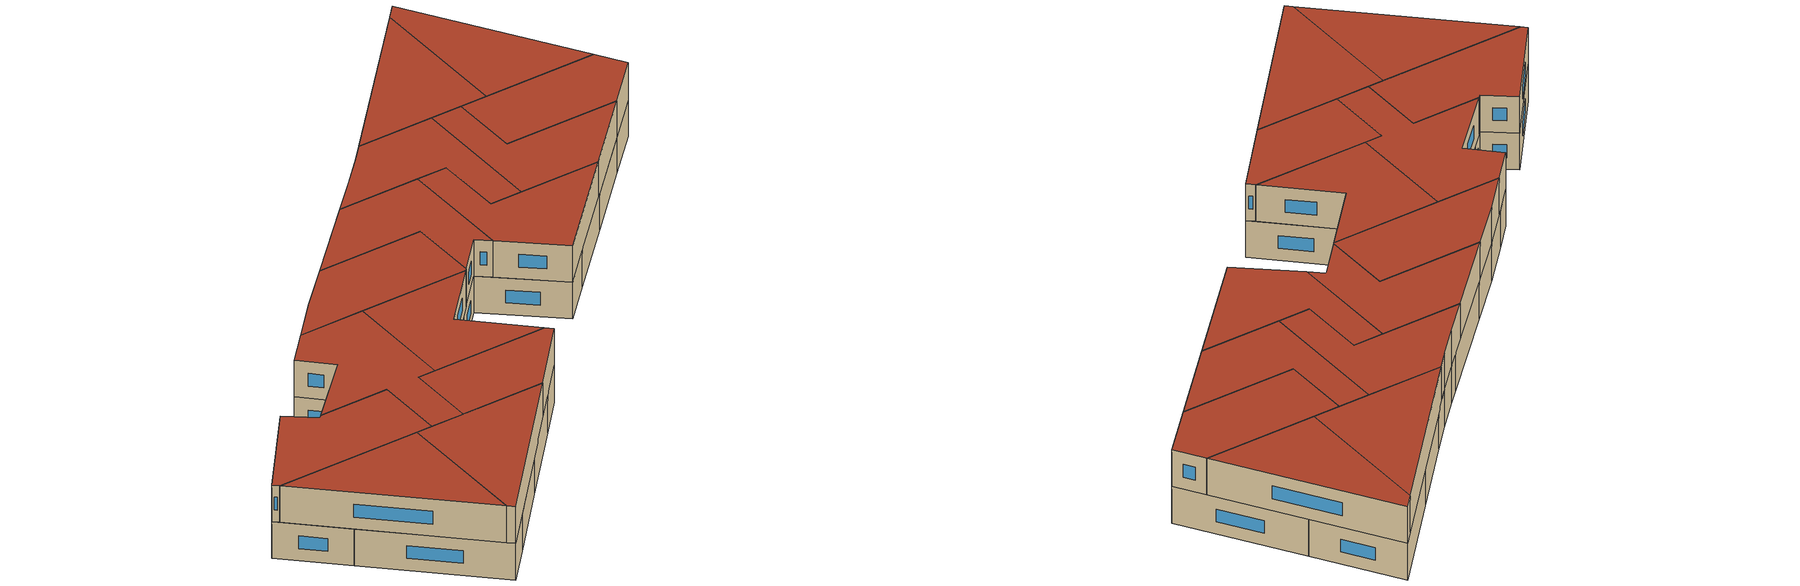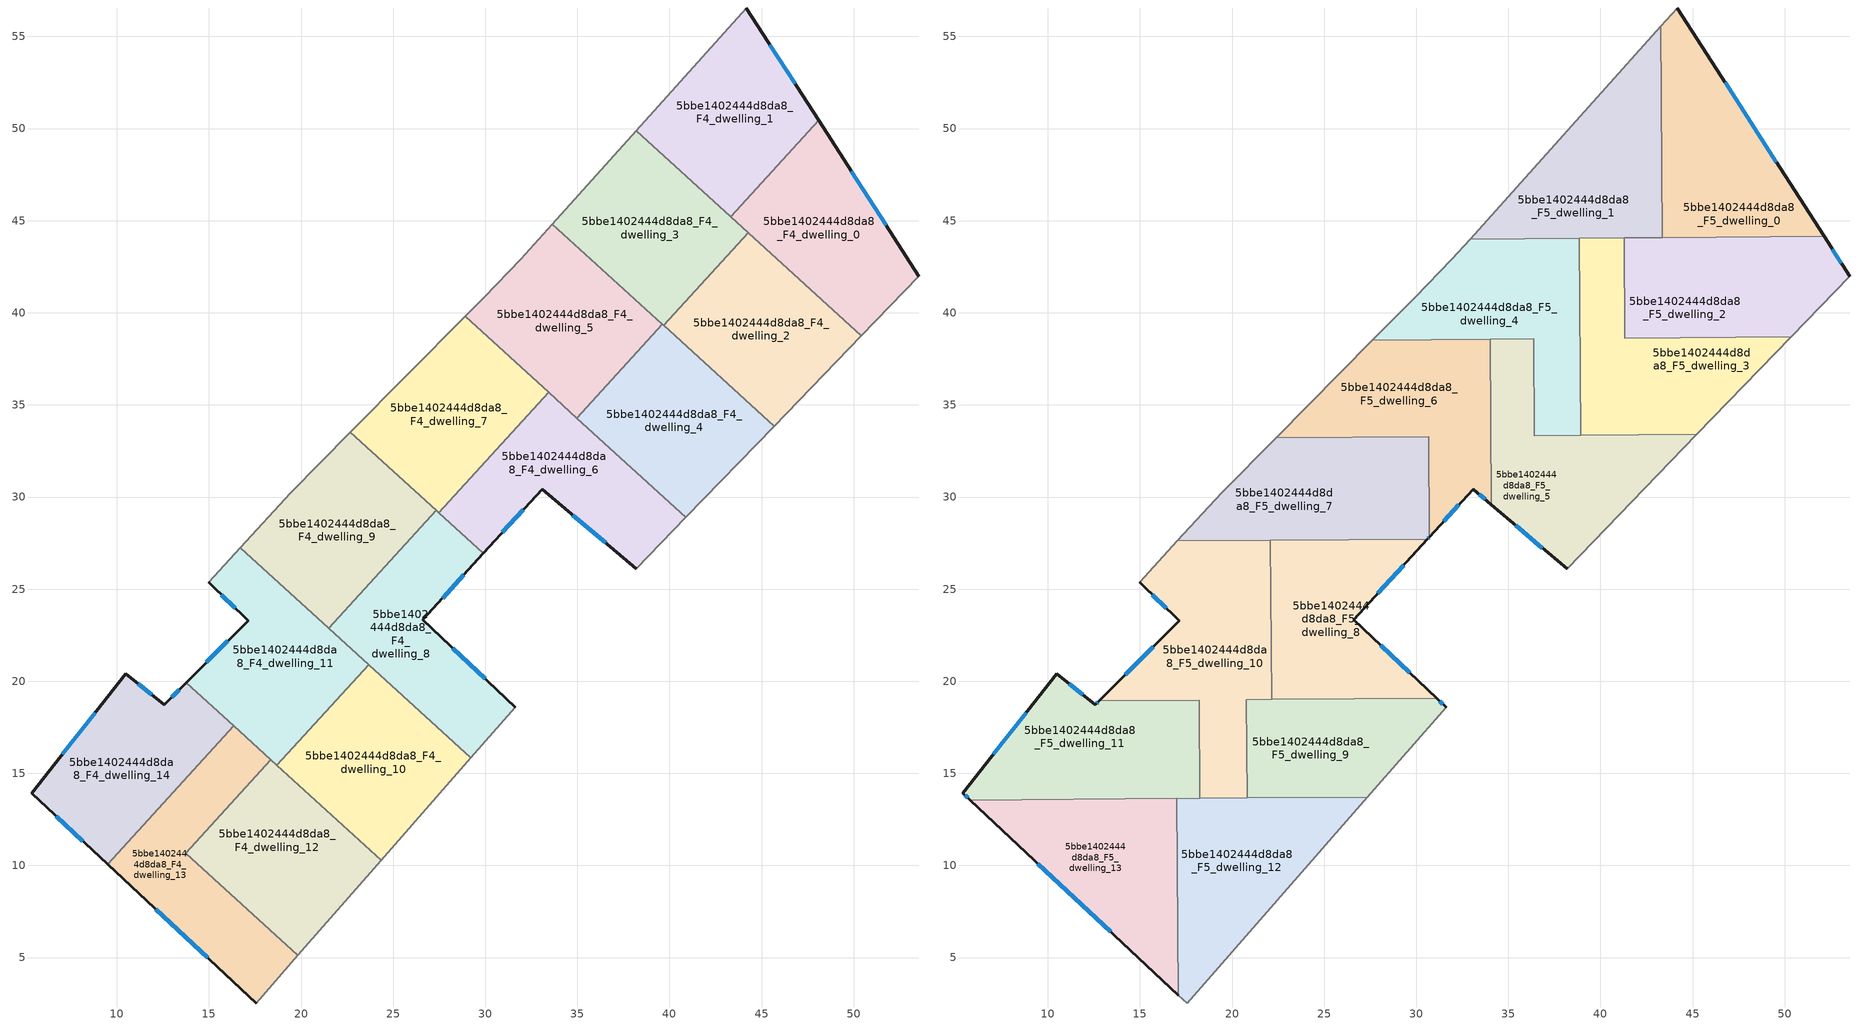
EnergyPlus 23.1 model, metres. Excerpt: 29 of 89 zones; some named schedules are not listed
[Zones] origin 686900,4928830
5bbe1402444d8da8_F4_dwelling_0
 floor to 5bbe1402444d8da8_F3_dwelling_0 (EU_floor_Construction): 48.09,50.44 53.53,41.99 50.41,38.76 43.33,45.21 z12
 wall outside (EU_wall_Construction): 53.53,41.99 48.09,50.44 z12:15
 wall to 5bbe1402444d8da8_F4_dwelling_1 (EU_wall_Construction): 48.09,50.44 43.33,45.21 z12:15
 wall adiabatic (EU_wall_Construction): 50.41,38.76 53.53,41.99 z12:15
 wall to 5bbe1402444d8da8_F4_dwelling_2 (EU_wall_Construction): 44.28,44.35 50.41,38.76 z12:15
 wall to 5bbe1402444d8da8_F4_dwelling_3 (EU_wall_Construction): 43.33,45.21 44.28,44.35 z12:15
 window (EU_Window_Construction): 51.76,44.74 49.86,47.69 z12.98:14.02
5bbe1402444d8da8_F4_dwelling_1
 floor to 5bbe1402444d8da8_F3_dwelling_1 (EU_floor_Construction): 44.17,56.54 48.09,50.44 43.33,45.21 38.2,49.89 z12
 wall outside (EU_wall_Construction): 48.09,50.44 44.17,56.54 z12:15
 wall adiabatic (EU_wall_Construction): 44.17,56.54 38.2,49.89 z12:15
 wall to 5bbe1402444d8da8_F4_dwelling_3 (EU_wall_Construction): 38.2,49.89 43.33,45.21 z12:15
 window (EU_Window_Construction): 46.82,52.42 45.45,54.56 z12.98:14.02
5bbe1402444d8da8_F4_dwelling_10
 floor to 5bbe1402444d8da8_F3_dwelling_10 (EU_floor_Construction): 29.21,15.84 24.34,10.29 18.7,15.43 23.67,20.89 z12
 wall to 5bbe1402444d8da8_F4_dwelling_11 (EU_wall_Construction): 23.67,20.89 18.7,15.43 z12:15
 wall adiabatic (EU_wall_Construction): 24.34,10.29 29.21,15.84 z12:15
 wall to 5bbe1402444d8da8_F4_dwelling_12 (EU_wall_Construction): 18.7,15.43 24.34,10.29 z12:15
 wall to 5bbe1402444d8da8_F4_dwelling_8 (EU_wall_Construction): 29.21,15.84 23.67,20.89 z12:15
5bbe1402444d8da8_F4_dwelling_11
 floor to 5bbe1402444d8da8_F3_dwelling_11 (EU_floor_Construction): 23.67,20.89 18.7,15.43 13.77,19.92 17.13,23.29 14.99,25.38 16.69,27.25 z12
 wall outside (EU_wall_Construction): 14.99,25.38 17.13,23.29 13.77,19.92 z12:15
 wall adiabatic (EU_wall_Construction): 16.69,27.25 14.99,25.38 z12:15
 wall to 5bbe1402444d8da8_F4_dwelling_9 (EU_wall_Construction): 21.5,22.87 16.69,27.25 z12:15
 wall to 5bbe1402444d8da8_F4_dwelling_14 (EU_wall_Construction): 13.77,19.92 16.35,17.58 z12:15
 wall to 5bbe1402444d8da8_F4_dwelling_12 (EU_wall_Construction): 16.35,17.57 18.7,15.43 z12:15
 wall to 5bbe1402444d8da8_F4_dwelling_8 (EU_wall_Construction): 23.67,20.89 21.5,22.87 z12:15
 window (EU_Window_Construction): 16.04,22.2 14.86,21.02 / 15.68,24.7 16.43,23.97 z12.98:14.02
5bbe1402444d8da8_F4_dwelling_12
 floor to 5bbe1402444d8da8_F3_dwelling_12 (EU_floor_Construction): 18.37,15.73 16.35,17.58 24.34,10.29 19.83,5.13 13.75,10.66 z12
 wall to 5bbe1402444d8da8_F4_dwelling_13 (EU_wall_Construction): 16.35,17.58 18.37,15.73 13.75,10.66 19.83,5.13 z12:15
 wall adiabatic (EU_wall_Construction): 19.83,5.13 24.34,10.29 z12:15
5bbe1402444d8da8_F4_dwelling_13
 floor to 5bbe1402444d8da8_F3_dwelling_13 (EU_floor_Construction): 18.37,15.73 13.75,10.66 19.83,5.13 17.56,2.54 9.51,10.07 16.35,17.58 z12
 wall outside (EU_wall_Construction): 9.51,10.07 17.56,2.54 z12:15
 wall adiabatic (EU_wall_Construction): 17.56,2.54 19.83,5.13 z12:15
 wall to 5bbe1402444d8da8_F4_dwelling_14 (EU_wall_Construction): 16.35,17.58 9.51,10.07 z12:15
 window (EU_Window_Construction): 12.12,7.62 14.94,4.99 z12.98:14.02
5bbe1402444d8da8_F4_dwelling_14
 floor to 5bbe1402444d8da8_F3_dwelling_14 (EU_floor_Construction): 13.77,19.92 16.35,17.58 9.51,10.07 5.39,13.92 10.48,20.41 12.59,18.74 z12
 wall outside (EU_wall_Construction): 13.77,19.92 12.59,18.74 10.48,20.41 5.39,13.92 9.51,10.07 z12:15
 window (EU_Window_Construction): 6.73,12.67 8.17,11.32 / 8.82,18.3 7.04,16.03 / 11.9,19.28 11.16,19.86 / 13.39,19.54 12.97,19.12 z12.98:14.02
5bbe1402444d8da8_F4_dwelling_2
 floor to 5bbe1402444d8da8_F3_dwelling_2 (EU_floor_Construction): 50.41,38.76 45.67,33.85 39.69,39.31 44.28,44.34 z12
 wall adiabatic (EU_wall_Construction): 45.67,33.85 50.41,38.76 z12:15
 wall to 5bbe1402444d8da8_F4_dwelling_3 (EU_wall_Construction): 44.28,44.34 39.69,39.31 z12:15
 wall to 5bbe1402444d8da8_F4_dwelling_4 (EU_wall_Construction): 39.69,39.31 45.67,33.85 z12:15
5bbe1402444d8da8_F4_dwelling_3
 floor to 5bbe1402444d8da8_F3_dwelling_3 (EU_floor_Construction): 44.28,44.34 39.69,39.31 33.65,44.81 38.2,49.89 z12
 wall adiabatic (EU_wall_Construction): 38.2,49.89 33.65,44.81 z12:15
 wall to 5bbe1402444d8da8_F4_dwelling_5 (EU_wall_Construction): 33.65,44.81 39.61,39.38 z12:15
 wall to 5bbe1402444d8da8_F4_dwelling_4 (EU_wall_Construction): 39.61,39.38 39.69,39.31 z12:15
5bbe1402444d8da8_F4_dwelling_4
 floor to 5bbe1402444d8da8_F3_dwelling_4 (EU_floor_Construction): 45.67,33.85 40.89,28.89 34.97,34.28 39.61,39.38 z12
 wall to 5bbe1402444d8da8_F4_dwelling_5 (EU_wall_Construction): 39.61,39.38 34.97,34.28 z12:15
 wall adiabatic (EU_wall_Construction): 40.89,28.89 45.67,33.85 z12:15
 wall to 5bbe1402444d8da8_F4_dwelling_6 (EU_wall_Construction): 34.97,34.28 40.89,28.89 z12:15
5bbe1402444d8da8_F4_dwelling_5
 floor to 5bbe1402444d8da8_F3_dwelling_5 (EU_floor_Construction): 39.61,39.38 34.97,34.28 28.91,39.81 29.94,40.85 31.93,42.89 33.65,44.81 z12
 wall adiabatic (EU_wall_Construction): 33.65,44.81 31.93,42.89 29.94,40.85 28.91,39.81 z12:15
 wall to 5bbe1402444d8da8_F4_dwelling_7 (EU_wall_Construction): 28.91,39.81 33.44,35.67 z12:15
 wall to 5bbe1402444d8da8_F4_dwelling_6 (EU_wall_Construction): 33.44,35.67 34.97,34.28 z12:15
5bbe1402444d8da8_F4_dwelling_6
 floor to 5bbe1402444d8da8_F3_dwelling_6 (EU_floor_Construction): 40.89,28.89 38.19,26.09 33.09,30.43 29.9,26.94 27.49,29.14 33.44,35.67 z12
 wall outside (EU_wall_Construction): 29.9,26.94 33.09,30.43 38.19,26.09 z12:15
 wall adiabatic (EU_wall_Construction): 38.19,26.09 40.89,28.89 z12:15
 wall to 5bbe1402444d8da8_F4_dwelling_7 (EU_wall_Construction): 33.44,35.67 27.49,29.14 z12:15
 wall to 5bbe1402444d8da8_F4_dwelling_8 (EU_wall_Construction): 27.49,29.14 29.9,26.94 z12:15
 window (EU_Window_Construction): 34.75,29.02 36.53,27.51 / 30.94,28.08 32.05,29.3 z12.98:14.02
5bbe1402444d8da8_F4_dwelling_7
 floor to 5bbe1402444d8da8_F3_dwelling_7 (EU_floor_Construction): 33.44,35.67 27.49,29.14 27.34,29.27 22.68,33.52 28.91,39.81 z12
 wall to 5bbe1402444d8da8_F4_dwelling_9 (EU_wall_Construction): 22.68,33.52 27.34,29.27 z12:15
 wall adiabatic (EU_wall_Construction): 28.91,39.81 22.68,33.52 z12:15
 wall to 5bbe1402444d8da8_F4_dwelling_8 (EU_wall_Construction): 27.34,29.27 27.49,29.14 z12:15
5bbe1402444d8da8_F4_dwelling_8
 floor to 5bbe1402444d8da8_F3_dwelling_8 (EU_floor_Construction): 29.9,26.94 26.62,23.34 31.62,18.59 29.21,15.84 21.5,22.87 27.34,29.27 z12
 wall outside (EU_wall_Construction): 31.62,18.59 26.62,23.34 29.9,26.94 z12:15
 wall to 5bbe1402444d8da8_F4_dwelling_9 (EU_wall_Construction): 27.34,29.27 21.5,22.87 z12:15
 wall adiabatic (EU_wall_Construction): 29.21,15.84 31.62,18.59 z12:15
 window (EU_Window_Construction): 27.69,24.51 28.83,25.77 / 29.99,20.14 28.24,21.8 z12.98:14.02
5bbe1402444d8da8_F4_dwelling_9
 floor to 5bbe1402444d8da8_F3_dwelling_9 (EU_floor_Construction): 27.34,29.27 21.5,22.87 16.69,27.25 19.44,30.23 22.68,33.52 z12
 wall adiabatic (EU_wall_Construction): 22.68,33.52 19.44,30.23 16.69,27.25 z12:15
5bbe1402444d8da8_F5_dwelling_0
 floor to 5bbe1402444d8da8_F4_dwelling_0 (EU_floor_Construction): 48.09,50.44 52.14,44.15 44.56,44.09 43.35,45.19 43.35,45.24 z15
 floor to 5bbe1402444d8da8_F4_dwelling_1 (EU_floor_Construction): 44.17,56.54 48.09,50.44 43.35,45.24 43.27,55.54 z15
 floor to 5bbe1402444d8da8_F4_dwelling_3 (EU_floor_Construction): 44.28,44.34 44.04,44.09 43.36,44.08 43.35,45.19 z15
 floor to 5bbe1402444d8da8_F4_dwelling_2 (EU_floor_Construction): 44.55,44.09 44.04,44.09 44.28,44.34 z15
 wall outside (EU_wall_Construction): 52.14,44.15 44.17,56.54 z15:18
 wall adiabatic (EU_wall_Construction): 44.17,56.54 43.27,55.54 z15:18
 wall to 5bbe1402444d8da8_F5_dwelling_1 (EU_wall_Construction): 43.27,55.54 43.36,44.08 z15:18
 wall to 5bbe1402444d8da8_F5_dwelling_2 (EU_wall_Construction): 43.36,44.08 52.14,44.15 z15:18
 window (EU_Window_Construction): 49.55,48.18 46.76,52.51 z15.98:17.02
 roof outside (EU_roof_Construction): 52.14,44.15 44.17,56.54 43.27,55.54 43.36,44.08 z18
5bbe1402444d8da8_F5_dwelling_1
 floor to 5bbe1402444d8da8_F4_dwelling_1 (EU_floor_Construction): 43.27,55.54 43.35,45.24 43.33,45.21 38.2,49.89 z15
 floor to 5bbe1402444d8da8_F4_dwelling_3 (EU_floor_Construction): 43.35,45.19 43.36,44.08 34.53,44.01 33.65,44.81 38.2,49.89 z15
 floor to 5bbe1402444d8da8_F4_dwelling_5 (EU_floor_Construction): 34.53,44.01 32.92,44 33.65,44.81 z15
 wall adiabatic (EU_wall_Construction): 43.27,55.54 32.92,44 z15:18
 wall to 5bbe1402444d8da8_F5_dwelling_4 (EU_wall_Construction): 32.92,44 38.85,44.05 z15:18
 wall to 5bbe1402444d8da8_F5_dwelling_3 (EU_wall_Construction): 38.85,44.05 41.28,44.07 z15:18
 wall to 5bbe1402444d8da8_F5_dwelling_2 (EU_wall_Construction): 41.28,44.07 43.36,44.08 z15:18
 roof outside (EU_roof_Construction): 43.36,44.08 43.27,55.54 32.92,44 z18
5bbe1402444d8da8_F5_dwelling_10
 floor to 5bbe1402444d8da8_F4_dwelling_11 (EU_floor_Construction): 22.12,22.3 22.15,19.22 21.96,19.01 20.78,19 20.79,17.73 18.7,15.43 18.24,15.85 18.21,18.98 14.83,18.95 13.77,19.92 17.13,23.29 14.99,25.38 16.7,27.24 z15
 floor to 5bbe1402444d8da8_F4_dwelling_12 (EU_floor_Construction): 20.64,13.66 18.25,13.64 18.24,15.58 18.37,15.73 18.24,15.85 z15
 floor to 5bbe1402444d8da8_F4_dwelling_8 (EU_floor_Construction): 22.11,23.54 22.12,22.3 21.5,22.87 z15
 floor to 5bbe1402444d8da8_F4_dwelling_14 (EU_floor_Construction): 14.83,18.95 12.79,18.94 13.77,19.92 z15
 floor to 5bbe1402444d8da8_F4_dwelling_10 (EU_floor_Construction): 20.79,17.73 20.82,13.67 20.64,13.66 18.7,15.43 z15; 22.15,19.22 22.15,19.01 21.96,19.01 z15
 floor to 5bbe1402444d8da8_F4_dwelling_13 (EU_floor_Construction): 18.37,15.73 18.24,15.58 18.24,15.85 z15
 floor to 5bbe1402444d8da8_F4_dwelling_9 (EU_floor_Construction): 22.08,27.65 22.11,23.54 21.5,22.87 16.7,27.24 17.03,27.61 z15
 wall outside (EU_wall_Construction): 14.99,25.38 17.13,23.29 12.79,18.94 z15:18
 wall to 5bbe1402444d8da8_F5_dwelling_8 (EU_wall_Construction): 22.15,19.01 22.08,27.65 z15:18
 wall to 5bbe1402444d8da8_F5_dwelling_9 (EU_wall_Construction): 20.82,13.67 20.78,19 22.15,19.01 z15:18
 wall to 5bbe1402444d8da8_F5_dwelling_11 (EU_wall_Construction): 12.79,18.94 18.21,18.98 18.25,13.64 z15:18
 wall adiabatic (EU_wall_Construction): 17.03,27.61 14.99,25.38 z15:18
 wall to 5bbe1402444d8da8_F5_dwelling_7 (EU_wall_Construction): 22.08,27.65 17.03,27.61 z15:18
 wall to 5bbe1402444d8da8_F5_dwelling_12 (EU_wall_Construction): 18.25,13.64 20.82,13.67 z15:18
 window (EU_Window_Construction): 15.72,21.88 14.2,20.36 / 15.68,24.7 16.43,23.97 z15.98:17.02
 roof outside (EU_roof_Construction): 20.82,13.67 20.78,19 22.15,19.01 22.08,27.65 17.03,27.61 14.99,25.38 17.13,23.29 12.79,18.94 18.21,18.98 18.25,13.64 z18
5bbe1402444d8da8_F5_dwelling_11
 floor to 5bbe1402444d8da8_F4_dwelling_14 (EU_floor_Construction): 14.83,18.95 16.35,17.58 12.72,13.6 5.79,13.55 5.39,13.92 10.48,20.41 12.59,18.74 12.79,18.94 z15
 floor to 5bbe1402444d8da8_F4_dwelling_13 (EU_floor_Construction): 18.24,15.85 18.24,15.58 16.46,13.63 12.72,13.6 16.35,17.58 z15
 floor to 5bbe1402444d8da8_F4_dwelling_12 (EU_floor_Construction): 18.24,15.58 18.25,13.64 16.46,13.63 z15
 floor to 5bbe1402444d8da8_F4_dwelling_11 (EU_floor_Construction): 18.21,18.98 18.24,15.85 14.83,18.95 z15
 wall outside (EU_wall_Construction): 12.79,18.94 12.59,18.74 10.48,20.41 5.39,13.92 5.79,13.55 z15:18
 wall to 5bbe1402444d8da8_F5_dwelling_13 (EU_wall_Construction): 5.79,13.55 17.01,13.64 z15:18
 wall to 5bbe1402444d8da8_F5_dwelling_12 (EU_wall_Construction): 17.01,13.63 18.25,13.64 z15:18
 window (EU_Window_Construction): 11.9,19.28 11.16,19.86 / 12.72,18.87 12.65,18.8 / 5.52,13.8 5.66,13.67 / 8.82,18.3 7.04,16.03 z15.98:17.02
 roof outside (EU_roof_Construction): 18.25,13.64 18.21,18.98 12.79,18.94 12.59,18.74 10.48,20.41 5.39,13.92 5.79,13.55 z18
5bbe1402444d8da8_F5_dwelling_12
 floor to 5bbe1402444d8da8_F4_dwelling_12 (EU_floor_Construction): 24.34,10.29 19.83,5.13 17.06,7.65 17.01,13.63 20.64,13.66 z15
 floor to 5bbe1402444d8da8_F4_dwelling_10 (EU_floor_Construction): 27.35,13.72 24.34,10.29 20.64,13.66 z15
 floor to 5bbe1402444d8da8_F4_dwelling_13 (EU_floor_Construction): 19.83,5.13 17.56,2.54 17.09,2.97 17.06,7.65 z15
 wall adiabatic (EU_wall_Construction): 17.09,2.97 17.56,2.54 27.35,13.72 z15:18
 wall to 5bbe1402444d8da8_F5_dwelling_13 (EU_wall_Construction): 17.01,13.63 17.09,2.97 z15:18
 wall to 5bbe1402444d8da8_F5_dwelling_9 (EU_wall_Construction): 27.35,13.72 20.82,13.67 z15:18
 roof outside (EU_roof_Construction): 17.56,2.54 27.35,13.72 17.01,13.63 17.09,2.97 z18
5bbe1402444d8da8_F5_dwelling_13
 floor to 5bbe1402444d8da8_F4_dwelling_13 (EU_floor_Construction): 16.46,13.63 13.75,10.66 17.06,7.65 17.09,2.97 9.51,10.07 12.72,13.6 z15
 floor to 5bbe1402444d8da8_F4_dwelling_14 (EU_floor_Construction): 12.72,13.6 9.51,10.07 5.79,13.55 z15
 floor to 5bbe1402444d8da8_F4_dwelling_12 (EU_floor_Construction): 17.01,13.63 17.06,7.65 13.75,10.66 16.46,13.63 z15
 wall outside (EU_wall_Construction): 5.79,13.55 17.09,2.97 z15:18
 window (EU_Window_Construction): 9.47,10.11 13.42,6.41 z15.98:17.02
 roof outside (EU_roof_Construction): 17.09,2.97 17.01,13.63 5.79,13.55 z18
5bbe1402444d8da8_F5_dwelling_2
 floor to 5bbe1402444d8da8_F4_dwelling_2 (EU_floor_Construction): 50.41,38.76 50.34,38.69 41.33,38.62 41.31,41.09 44.04,44.09 44.55,44.09 z15
 floor to 5bbe1402444d8da8_F4_dwelling_0 (EU_floor_Construction): 52.14,44.15 53.53,41.99 50.41,38.76 44.56,44.09 z15
 floor to 5bbe1402444d8da8_F4_dwelling_3 (EU_floor_Construction): 44.04,44.09 41.31,41.09 41.28,44.07 z15
 wall outside (EU_wall_Construction): 53.53,41.99 52.14,44.15 z15:18
 wall adiabatic (EU_wall_Construction): 50.34,38.69 53.53,41.99 z15:18
 wall to 5bbe1402444d8da8_F5_dwelling_3 (EU_wall_Construction): 41.28,44.07 41.33,38.62 50.34,38.69 z15:18
 window (EU_Window_Construction): 53.08,42.69 52.59,43.45 z15.98:17.02
 roof outside (EU_roof_Construction): 50.34,38.69 53.53,41.99 52.14,44.15 41.28,44.07 41.33,38.62 z18
5bbe1402444d8da8_F5_dwelling_3
 floor to 5bbe1402444d8da8_F4_dwelling_3 (EU_floor_Construction): 41.28,44.07 41.31,41.09 39.69,39.31 38.88,40.04 38.85,44.05 z15
 floor to 5bbe1402444d8da8_F4_dwelling_2 (EU_floor_Construction): 50.34,38.69 45.67,33.85 39.69,39.31 41.31,41.09 41.33,38.62 z15
 floor to 5bbe1402444d8da8_F4_dwelling_4 (EU_floor_Construction): 45.67,33.85 45.23,33.4 38.94,33.35 38.9,38.59 39.61,39.38 z15
 floor to 5bbe1402444d8da8_F4_dwelling_5 (EU_floor_Construction): 39.61,39.38 38.9,38.59 38.88,40.04 z15
 wall adiabatic (EU_wall_Construction): 45.23,33.4 50.34,38.69 z15:18
 wall to 5bbe1402444d8da8_F5_dwelling_4 (EU_wall_Construction): 38.85,44.05 38.94,33.35 z15:18
 wall to 5bbe1402444d8da8_F5_dwelling_5 (EU_wall_Construction): 38.94,33.35 45.23,33.4 z15:18
 roof outside (EU_roof_Construction): 45.23,33.4 50.34,38.69 41.33,38.62 41.28,44.07 38.85,44.05 38.94,33.35 z18
5bbe1402444d8da8_F5_dwelling_4
 floor to 5bbe1402444d8da8_F4_dwelling_5 (EU_floor_Construction): 38.88,40.04 38.9,38.59 36.4,35.85 36.38,38.58 30.3,38.53 28.91,39.81 29.94,40.85 31.93,42.89 32.92,44 34.53,44.01 z15
 floor to 5bbe1402444d8da8_F4_dwelling_4 (EU_floor_Construction): 38.9,38.59 38.94,33.35 36.42,33.33 36.4,35.85 z15
 floor to 5bbe1402444d8da8_F4_dwelling_3 (EU_floor_Construction): 38.85,44.05 38.88,40.04 34.53,44.01 z15
 floor to 5bbe1402444d8da8_F4_dwelling_7 (EU_floor_Construction): 30.3,38.53 27.62,38.51 28.91,39.81 z15
 wall to 5bbe1402444d8da8_F5_dwelling_5 (EU_wall_Construction): 34.01,38.56 36.38,38.58 36.42,33.33 38.94,33.35 z15:18
 wall adiabatic (EU_wall_Construction): 32.92,44 31.93,42.89 29.94,40.85 27.62,38.51 z15:18
 wall to 5bbe1402444d8da8_F5_dwelling_6 (EU_wall_Construction): 27.62,38.51 34.01,38.56 z15:18
 roof outside (EU_roof_Construction): 38.94,33.35 38.85,44.05 32.92,44 31.93,42.89 29.94,40.85 27.62,38.51 36.38,38.58 36.42,33.33 z18
5bbe1402444d8da8_F5_dwelling_5
 floor to 5bbe1402444d8da8_F4_dwelling_4 (EU_floor_Construction): 45.23,33.4 40.88,28.89 34.97,34.28 36.4,35.85 36.42,33.33 z15
 floor to 5bbe1402444d8da8_F4_dwelling_6 (EU_floor_Construction): 40.88,28.89 38.19,26.09 34.08,29.59 34.03,35.14 z15
 floor to 5bbe1402444d8da8_F4_dwelling_5 (EU_floor_Construction): 36.38,38.58 36.4,35.85 34.97,34.28 34.03,35.14 34.01,38.56 z15
 wall outside (EU_wall_Construction): 34.08,29.59 38.19,26.09 z15:18
 wall adiabatic (EU_wall_Construction): 38.19,26.09 45.23,33.4 z15:18
 wall to 5bbe1402444d8da8_F5_dwelling_6 (EU_wall_Construction): 34.01,38.56 34.08,29.59 z15:18
 window (EU_Window_Construction): 35.41,28.46 36.85,27.23 z15.98:17.02
 roof outside (EU_roof_Construction): 38.19,26.09 45.23,33.4 36.42,33.33 36.38,38.58 34.01,38.56 34.08,29.59 z18
5bbe1402444d8da8_F5_dwelling_6
 floor to 5bbe1402444d8da8_F4_dwelling_6 (EU_floor_Construction): 34.03,35.14 34.08,29.59 33.09,30.43 30.71,27.83 30.67,32.64 33.44,35.67 z15
 floor to 5bbe1402444d8da8_F4_dwelling_5 (EU_floor_Construction): 34.01,38.56 34.03,35.14 30.3,38.53 z15
 floor to 5bbe1402444d8da8_F4_dwelling_7 (EU_floor_Construction): 33.44,35.67 30.67,32.64 30.67,33.28 23.01,33.22 22.68,33.52 27.62,38.51 30.3,38.53 z15
 floor to 5bbe1402444d8da8_F4_dwelling_9 (EU_floor_Construction): 23.01,33.22 22.39,33.22 22.68,33.52 z15
 wall outside (EU_wall_Construction): 30.71,27.83 33.09,30.43 34.08,29.59 z15:18
 wall to 5bbe1402444d8da8_F5_dwelling_7 (EU_wall_Construction): 22.39,33.22 30.67,33.28 30.71,27.83 z15:18
 wall adiabatic (EU_wall_Construction): 27.62,38.51 22.39,33.22 z15:18
 window (EU_Window_Construction): 33.41,30.16 33.75,29.87 / 31.48,28.68 32.31,29.59 z15.98:17.02
 roof outside (EU_roof_Construction): 34.08,29.59 34.01,38.56 27.62,38.51 22.39,33.22 30.67,33.28 30.71,27.83 33.09,30.43 z18
5bbe1402444d8da8_F5_dwelling_7
 floor to 5bbe1402444d8da8_F4_dwelling_7 (EU_floor_Construction): 30.67,33.28 30.67,32.64 27.49,29.14 27.34,29.27 23.01,33.22 z15
 floor to 5bbe1402444d8da8_F4_dwelling_9 (EU_floor_Construction): 27.34,29.27 25.89,27.68 17.03,27.61 19.44,30.23 22.39,33.22 23.01,33.22 z15
 floor to 5bbe1402444d8da8_F4_dwelling_8 (EU_floor_Construction): 29.06,27.71 25.89,27.68 27.34,29.27 z15
 floor to 5bbe1402444d8da8_F4_dwelling_6 (EU_floor_Construction): 30.67,32.64 30.71,27.83 30.66,27.77 30.61,27.72 29.06,27.71 27.49,29.14 z15
 wall outside (EU_wall_Construction): 30.61,27.72 30.71,27.83 z15:18
 wall adiabatic (EU_wall_Construction): 22.39,33.22 19.44,30.23 17.03,27.61 z15:18
 wall to 5bbe1402444d8da8_F5_dwelling_8 (EU_wall_Construction): 22.08,27.65 30.61,27.72 z15:18
 window (EU_Window_Construction): 30.64,27.75 30.68,27.79 z15.98:17.02
 roof outside (EU_roof_Construction): 30.61,27.72 30.71,27.83 30.67,33.28 22.39,33.22 19.44,30.23 17.03,27.61 z18
5bbe1402444d8da8_F5_dwelling_8
 floor to 5bbe1402444d8da8_F4_dwelling_8 (EU_floor_Construction): 29.9,26.94 26.62,23.34 31.1,19.08 25.7,19.04 22.12,22.3 22.11,23.54 25.89,27.68 29.06,27.71 z15
 floor to 5bbe1402444d8da8_F4_dwelling_11 (EU_floor_Construction): 23.67,20.89 22.15,19.22 22.12,22.3 z15
 floor to 5bbe1402444d8da8_F4_dwelling_6 (EU_floor_Construction): 30.61,27.72 29.9,26.94 29.06,27.71 z15
 floor to 5bbe1402444d8da8_F4_dwelling_9 (EU_floor_Construction): 25.89,27.68 22.11,23.54 22.08,27.65 z15
 floor to 5bbe1402444d8da8_F4_dwelling_10 (EU_floor_Construction): 25.7,19.04 22.15,19.01 22.15,19.22 23.67,20.89 z15
 wall outside (EU_wall_Construction): 31.1,19.08 26.62,23.34 30.61,27.72 z15:18
 wall to 5bbe1402444d8da8_F5_dwelling_9 (EU_wall_Construction): 22.15,19.01 31.1,19.08 z15:18
 window (EU_Window_Construction): 29.65,20.47 28.08,21.96 / 27.92,24.77 29.31,26.3 z15.98:17.02
 roof outside (EU_roof_Construction): 31.1,19.08 26.62,23.34 30.61,27.72 22.08,27.65 22.15,19.01 z18
5bbe1402444d8da8_F5_dwelling_9
 floor to 5bbe1402444d8da8_F4_dwelling_10 (EU_floor_Construction): 29.21,15.84 27.35,13.72 20.82,13.67 20.79,17.73 21.96,19.01 25.7,19.04 z15
 floor to 5bbe1402444d8da8_F4_dwelling_8 (EU_floor_Construction): 31.62,18.59 29.21,15.84 25.7,19.04 31.1,19.08 z15
 floor to 5bbe1402444d8da8_F4_dwelling_11 (EU_floor_Construction): 21.96,19.01 20.79,17.73 20.78,19 z15
 wall outside (EU_wall_Construction): 31.62,18.59 31.1,19.08 z15:18
 wall adiabatic (EU_wall_Construction): 27.35,13.72 31.62,18.59 z15:18
 window (EU_Window_Construction): 31.45,18.75 31.27,18.92 z15.98:17.02
 roof outside (EU_roof_Construction): 27.35,13.72 31.62,18.59 31.1,19.08 20.78,19 20.82,13.67 z18
[Building]
EU S2 Campaign: North Axis=0; Terrain=City; Solar Distribution=FullExterior
[Site:Location]
Bologna: Latitude=44.5; Longitude=11.25; Time Zone=1; Elevation=37
[SizingPeriod:WeatherFileDays]
AnnualSizingPeriod: Begin Month=1; Begin Day of Month=1; End Month=12; End Day of Month=31; Day of Week for Start Day=Monday; Use Weather File Daylight Saving Period=No; Use Weather File Rain and Snow Indicators=No
[MATERIAL]
EU_InternalMass_Material: Roughness=MediumRough; Thickness=0.1; Conductivity=1; Density=1800; Specific Heat=900; Thermal Absorptance=0.9; Solar Absorptance=0.7; Visible Absorptance=0.7
[MATERIAL:NOMASS] Roughness=MediumRough; Thermal Absorptance=0.9; Solar Absorptance=0.7; Visible Absorptance=0.7
Name | Thermal Resistance
EU_wall_NoMass | 0.905828
EU_roof_NoMass | 0.37593
EU_floor_NoMass | 0.67114
[WINDOWMATERIAL:SIMPLEGLAZINGSYSTEM]
EU_Window_SimpleGlazing: UFactor=4.52486; Solar Heat Gain Coefficient=0.85; Visible Transmittance=0.85
[CONSTRUCTION]
EU_wall_Construction: EU_wall_NoMass
EU_roof_Construction: EU_roof_NoMass
EU_floor_Construction: EU_floor_NoMass
EU_Window_Construction: EU_Window_SimpleGlazing
EU_InternalMass_Construction: EU_InternalMass_Material
[ZONE] Type=1; Multiplier=1; Ceiling Height=autocalculate; Floor Area=autocalculate; Part of Total Floor Area=Yes
Name | Volume
5bbe1402444d8da8_F4_dwelling_0 | 167.535
5bbe1402444d8da8_F5_dwelling_0; 5bbe1402444d8da8_F5_dwelling_12 | 179.531
5bbe1402444d8da8_F4_dwelling_1 | 167.533
5bbe1402444d8da8_F5_dwelling_1 | 179.541
5bbe1402444d8da8_F4_dwelling_10; 5bbe1402444d8da8_F4_dwelling_14 | 167.552
5bbe1402444d8da8_F5_dwelling_10 | 212.755
5bbe1402444d8da8_F4_dwelling_11 | 167.54
5bbe1402444d8da8_F5_dwelling_11 | 182.897
5bbe1402444d8da8_F4_dwelling_12; 5bbe1402444d8da8_F4_dwelling_7 | 167.568
5bbe1402444d8da8_F4_dwelling_13 | 167.542
5bbe1402444d8da8_F5_dwelling_13 | 179.503
5bbe1402444d8da8_F4_dwelling_2; 5bbe1402444d8da8_F4_dwelling_3 | 167.539
5bbe1402444d8da8_F5_dwelling_2 | 179.533
5bbe1402444d8da8_F5_dwelling_3 | 179.52
5bbe1402444d8da8_F4_dwelling_4 | 167.564
5bbe1402444d8da8_F5_dwelling_4 | 179.528
5bbe1402444d8da8_F4_dwelling_5 | 167.576
5bbe1402444d8da8_F5_dwelling_5 | 181.789
5bbe1402444d8da8_F4_dwelling_6 | 167.566
5bbe1402444d8da8_F5_dwelling_6 | 181.792
5bbe1402444d8da8_F5_dwelling_7 | 184.072
5bbe1402444d8da8_F4_dwelling_8 | 167.575
5bbe1402444d8da8_F5_dwelling_8 | 171.618
5bbe1402444d8da8_F4_dwelling_9 | 167.561
5bbe1402444d8da8_F5_dwelling_9 | 141.742
[INTERNALMASS] Construction=EU_InternalMass_Construction
Name | Zone or ZoneList | Surface Area
5bbe1402444d8da8_F4_dwelling_0_EU_InternalMass | 5bbe1402444d8da8_F4_dwelling_0 | 55.846
5bbe1402444d8da8_F4_dwelling_1_EU_InternalMass | 5bbe1402444d8da8_F4_dwelling_1 | 55.8468
5bbe1402444d8da8_F4_dwelling_2_EU_InternalMass | 5bbe1402444d8da8_F4_dwelling_2 | 55.8483
5bbe1402444d8da8_F4_dwelling_3_EU_InternalMass | 5bbe1402444d8da8_F4_dwelling_3 | 55.8481
5bbe1402444d8da8_F4_dwelling_4_EU_InternalMass | 5bbe1402444d8da8_F4_dwelling_4 | 55.8535
5bbe1402444d8da8_F4_dwelling_5_EU_InternalMass | 5bbe1402444d8da8_F4_dwelling_5 | 55.8589
5bbe1402444d8da8_F4_dwelling_6_EU_InternalMass | 5bbe1402444d8da8_F4_dwelling_6 | 55.8542
5bbe1402444d8da8_F4_dwelling_7_EU_InternalMass | 5bbe1402444d8da8_F4_dwelling_7 | 55.8554
5bbe1402444d8da8_F4_dwelling_8_EU_InternalMass | 5bbe1402444d8da8_F4_dwelling_8 | 55.8582
5bbe1402444d8da8_F4_dwelling_9_EU_InternalMass | 5bbe1402444d8da8_F4_dwelling_9 | 55.8537
5bbe1402444d8da8_F4_dwelling_10_EU_InternalMass | 5bbe1402444d8da8_F4_dwelling_10 | 55.85
5bbe1402444d8da8_F4_dwelling_11_EU_InternalMass | 5bbe1402444d8da8_F4_dwelling_11 | 55.8459
5bbe1402444d8da8_F4_dwelling_12_EU_InternalMass | 5bbe1402444d8da8_F4_dwelling_12 | 55.857
5bbe1402444d8da8_F4_dwelling_13_EU_InternalMass | 5bbe1402444d8da8_F4_dwelling_13 | 55.847
5bbe1402444d8da8_F4_dwelling_14_EU_InternalMass | 5bbe1402444d8da8_F4_dwelling_14 | 55.8494
5bbe1402444d8da8_F5_dwelling_0_EU_InternalMass | 5bbe1402444d8da8_F5_dwelling_0 | 59.845
5bbe1402444d8da8_F5_dwelling_1_EU_InternalMass | 5bbe1402444d8da8_F5_dwelling_1 | 59.8447
5bbe1402444d8da8_F5_dwelling_2_EU_InternalMass | 5bbe1402444d8da8_F5_dwelling_2 | 59.8452
5bbe1402444d8da8_F5_dwelling_3_EU_InternalMass | 5bbe1402444d8da8_F5_dwelling_3 | 59.8423
5bbe1402444d8da8_F5_dwelling_4_EU_InternalMass | 5bbe1402444d8da8_F5_dwelling_4 | 59.8428
5bbe1402444d8da8_F5_dwelling_5_EU_InternalMass | 5bbe1402444d8da8_F5_dwelling_5 | 60.5957
5bbe1402444d8da8_F5_dwelling_6_EU_InternalMass | 5bbe1402444d8da8_F5_dwelling_6 | 60.5956
5bbe1402444d8da8_F5_dwelling_7_EU_InternalMass | 5bbe1402444d8da8_F5_dwelling_7 | 61.3573
5bbe1402444d8da8_F5_dwelling_8_EU_InternalMass | 5bbe1402444d8da8_F5_dwelling_8 | 57.2045
5bbe1402444d8da8_F5_dwelling_9_EU_InternalMass | 5bbe1402444d8da8_F5_dwelling_9 | 47.2479
5bbe1402444d8da8_F5_dwelling_10_EU_InternalMass | 5bbe1402444d8da8_F5_dwelling_10 | 70.9195
5bbe1402444d8da8_F5_dwelling_11_EU_InternalMass | 5bbe1402444d8da8_F5_dwelling_11 | 60.9657
5bbe1402444d8da8_F5_dwelling_12_EU_InternalMass | 5bbe1402444d8da8_F5_dwelling_12 | 59.845
5bbe1402444d8da8_F5_dwelling_13_EU_InternalMass | 5bbe1402444d8da8_F5_dwelling_13 | 59.8332
[OTHEREQUIPMENT] Fuel Type=Electricity; Design Level Calculation Method=Watts/Area; Power per Zone Floor Area=1; Fraction Latent=0; Fraction Radiant=0; Fraction Lost=0; Carbon Dioxide Generation Rate=0; EndUse Subcategory=EU_Step8_InternalGains
Name | Zone or ZoneList or Space or SpaceList | Schedule
EU_Step8_InternalGain_5bbe1402444d8da8_F4_dwelling_0_f000 | 5bbe1402444d8da8_F4_dwelling_0 | EU_Step8_GainSchedule_5bbe1402444d8da8_F4_dwelling_0_f000
EU_Step8_InternalGain_5bbe1402444d8da8_F4_dwelling_1_f000 | 5bbe1402444d8da8_F4_dwelling_1 | EU_Step8_GainSchedule_5bbe1402444d8da8_F4_dwelling_1_f000
EU_Step8_InternalGain_5bbe1402444d8da8_F4_dwelling_2_f000 | 5bbe1402444d8da8_F4_dwelling_2 | EU_Step8_GainSchedule_5bbe1402444d8da8_F4_dwelling_2_f000
EU_Step8_InternalGain_5bbe1402444d8da8_F4_dwelling_3_f000 | 5bbe1402444d8da8_F4_dwelling_3 | EU_Step8_GainSchedule_5bbe1402444d8da8_F4_dwelling_3_f000
EU_Step8_InternalGain_5bbe1402444d8da8_F4_dwelling_4_f000 | 5bbe1402444d8da8_F4_dwelling_4 | EU_Step8_GainSchedule_5bbe1402444d8da8_F4_dwelling_4_f000
EU_Step8_InternalGain_5bbe1402444d8da8_F4_dwelling_5_f000 | 5bbe1402444d8da8_F4_dwelling_5 | EU_Step8_GainSchedule_5bbe1402444d8da8_F4_dwelling_5_f000
EU_Step8_InternalGain_5bbe1402444d8da8_F4_dwelling_6_f000 | 5bbe1402444d8da8_F4_dwelling_6 | EU_Step8_GainSchedule_5bbe1402444d8da8_F4_dwelling_6_f000
EU_Step8_InternalGain_5bbe1402444d8da8_F4_dwelling_7_f000 | 5bbe1402444d8da8_F4_dwelling_7 | EU_Step8_GainSchedule_5bbe1402444d8da8_F4_dwelling_7_f000
EU_Step8_InternalGain_5bbe1402444d8da8_F4_dwelling_8_f000 | 5bbe1402444d8da8_F4_dwelling_8 | EU_Step8_GainSchedule_5bbe1402444d8da8_F4_dwelling_8_f000
EU_Step8_InternalGain_5bbe1402444d8da8_F4_dwelling_9_f000 | 5bbe1402444d8da8_F4_dwelling_9 | EU_Step8_GainSchedule_5bbe1402444d8da8_F4_dwelling_9_f000
EU_Step8_InternalGain_5bbe1402444d8da8_F4_dwelling_10_f000 | 5bbe1402444d8da8_F4_dwelling_10 | EU_Step8_GainSchedule_5bbe1402444d8da8_F4_dwelling_10_f000
EU_Step8_InternalGain_5bbe1402444d8da8_F4_dwelling_11_f000 | 5bbe1402444d8da8_F4_dwelling_11 | EU_Step8_GainSchedule_5bbe1402444d8da8_F4_dwelling_11_f000
EU_Step8_InternalGain_5bbe1402444d8da8_F4_dwelling_12_f000 | 5bbe1402444d8da8_F4_dwelling_12 | EU_Step8_GainSchedule_5bbe1402444d8da8_F4_dwelling_12_f000
EU_Step8_InternalGain_5bbe1402444d8da8_F4_dwelling_13_f000 | 5bbe1402444d8da8_F4_dwelling_13 | EU_Step8_GainSchedule_5bbe1402444d8da8_F4_dwelling_13_f000
EU_Step8_InternalGain_5bbe1402444d8da8_F4_dwelling_14_f000 | 5bbe1402444d8da8_F4_dwelling_14 | EU_Step8_GainSchedule_5bbe1402444d8da8_F4_dwelling_14_f000
EU_Step8_InternalGain_5bbe1402444d8da8_F5_dwelling_0_f000 | 5bbe1402444d8da8_F5_dwelling_0 | EU_Step8_GainSchedule_5bbe1402444d8da8_F5_dwelling_0_f000
EU_Step8_InternalGain_5bbe1402444d8da8_F5_dwelling_1_f000 | 5bbe1402444d8da8_F5_dwelling_1 | EU_Step8_GainSchedule_5bbe1402444d8da8_F5_dwelling_1_f000
EU_Step8_InternalGain_5bbe1402444d8da8_F5_dwelling_2_f000 | 5bbe1402444d8da8_F5_dwelling_2 | EU_Step8_GainSchedule_5bbe1402444d8da8_F5_dwelling_2_f000
EU_Step8_InternalGain_5bbe1402444d8da8_F5_dwelling_3_f000 | 5bbe1402444d8da8_F5_dwelling_3 | EU_Step8_GainSchedule_5bbe1402444d8da8_F5_dwelling_3_f000
EU_Step8_InternalGain_5bbe1402444d8da8_F5_dwelling_4_f000 | 5bbe1402444d8da8_F5_dwelling_4 | EU_Step8_GainSchedule_5bbe1402444d8da8_F5_dwelling_4_f000
EU_Step8_InternalGain_5bbe1402444d8da8_F5_dwelling_5_f000 | 5bbe1402444d8da8_F5_dwelling_5 | EU_Step8_GainSchedule_5bbe1402444d8da8_F5_dwelling_5_f000
EU_Step8_InternalGain_5bbe1402444d8da8_F5_dwelling_6_f000 | 5bbe1402444d8da8_F5_dwelling_6 | EU_Step8_GainSchedule_5bbe1402444d8da8_F5_dwelling_6_f000
EU_Step8_InternalGain_5bbe1402444d8da8_F5_dwelling_7_f000 | 5bbe1402444d8da8_F5_dwelling_7 | EU_Step8_GainSchedule_5bbe1402444d8da8_F5_dwelling_7_f000
EU_Step8_InternalGain_5bbe1402444d8da8_F5_dwelling_8_f000 | 5bbe1402444d8da8_F5_dwelling_8 | EU_Step8_GainSchedule_5bbe1402444d8da8_F5_dwelling_8_f000
EU_Step8_InternalGain_5bbe1402444d8da8_F5_dwelling_9_f000 | 5bbe1402444d8da8_F5_dwelling_9 | EU_Step8_GainSchedule_5bbe1402444d8da8_F5_dwelling_9_f000
EU_Step8_InternalGain_5bbe1402444d8da8_F5_dwelling_10_f000 | 5bbe1402444d8da8_F5_dwelling_10 | EU_Step8_GainSchedule_5bbe1402444d8da8_F5_dwelling_10_f000
EU_Step8_InternalGain_5bbe1402444d8da8_F5_dwelling_11_f000 | 5bbe1402444d8da8_F5_dwelling_11 | EU_Step8_GainSchedule_5bbe1402444d8da8_F5_dwelling_11_f000
EU_Step8_InternalGain_5bbe1402444d8da8_F5_dwelling_12_f000 | 5bbe1402444d8da8_F5_dwelling_12 | EU_Step8_GainSchedule_5bbe1402444d8da8_F5_dwelling_12_f000
EU_Step8_InternalGain_5bbe1402444d8da8_F5_dwelling_13_f000 | 5bbe1402444d8da8_F5_dwelling_13 | EU_Step8_GainSchedule_5bbe1402444d8da8_F5_dwelling_13_f000
[ZONEVENTILATION:DESIGNFLOWRATE] Schedule=EU_AlwaysOn; Design Flow Rate Calculation Method=AirChanges/Hour; Air Changes per Hour=0.73129; Ventilation Type=Natural; Fan Pressure Rise=0; Fan Total Efficiency=1; Constant Term Coefficient=1; Temperature Term Coefficient=0; Velocity Term Coefficient=0; Velocity Squared Term Coefficient=0; Minimum Indoor Temperature=-100; Maximum Indoor Temperature=100; Delta Temperature=-100; Minimum Outdoor Temperature=-100; Maximum Outdoor Temperature=100; Maximum Wind Speed=40
Name | Zone or ZoneList or Space or SpaceList
EU_ConstantAir_5bbe1402444d8da8_F4_dwelling_0 | 5bbe1402444d8da8_F4_dwelling_0
EU_ConstantAir_5bbe1402444d8da8_F4_dwelling_1 | 5bbe1402444d8da8_F4_dwelling_1
EU_ConstantAir_5bbe1402444d8da8_F4_dwelling_2 | 5bbe1402444d8da8_F4_dwelling_2
EU_ConstantAir_5bbe1402444d8da8_F4_dwelling_3 | 5bbe1402444d8da8_F4_dwelling_3
EU_ConstantAir_5bbe1402444d8da8_F4_dwelling_4 | 5bbe1402444d8da8_F4_dwelling_4
EU_ConstantAir_5bbe1402444d8da8_F4_dwelling_5 | 5bbe1402444d8da8_F4_dwelling_5
EU_ConstantAir_5bbe1402444d8da8_F4_dwelling_6 | 5bbe1402444d8da8_F4_dwelling_6
EU_ConstantAir_5bbe1402444d8da8_F4_dwelling_7 | 5bbe1402444d8da8_F4_dwelling_7
EU_ConstantAir_5bbe1402444d8da8_F4_dwelling_8 | 5bbe1402444d8da8_F4_dwelling_8
EU_ConstantAir_5bbe1402444d8da8_F4_dwelling_9 | 5bbe1402444d8da8_F4_dwelling_9
EU_ConstantAir_5bbe1402444d8da8_F4_dwelling_10 | 5bbe1402444d8da8_F4_dwelling_10
EU_ConstantAir_5bbe1402444d8da8_F4_dwelling_11 | 5bbe1402444d8da8_F4_dwelling_11
EU_ConstantAir_5bbe1402444d8da8_F4_dwelling_12 | 5bbe1402444d8da8_F4_dwelling_12
EU_ConstantAir_5bbe1402444d8da8_F4_dwelling_13 | 5bbe1402444d8da8_F4_dwelling_13
EU_ConstantAir_5bbe1402444d8da8_F4_dwelling_14 | 5bbe1402444d8da8_F4_dwelling_14
EU_ConstantAir_5bbe1402444d8da8_F5_dwelling_0 | 5bbe1402444d8da8_F5_dwelling_0
EU_ConstantAir_5bbe1402444d8da8_F5_dwelling_1 | 5bbe1402444d8da8_F5_dwelling_1
EU_ConstantAir_5bbe1402444d8da8_F5_dwelling_2 | 5bbe1402444d8da8_F5_dwelling_2
EU_ConstantAir_5bbe1402444d8da8_F5_dwelling_3 | 5bbe1402444d8da8_F5_dwelling_3
EU_ConstantAir_5bbe1402444d8da8_F5_dwelling_4 | 5bbe1402444d8da8_F5_dwelling_4
EU_ConstantAir_5bbe1402444d8da8_F5_dwelling_5 | 5bbe1402444d8da8_F5_dwelling_5
EU_ConstantAir_5bbe1402444d8da8_F5_dwelling_6 | 5bbe1402444d8da8_F5_dwelling_6
EU_ConstantAir_5bbe1402444d8da8_F5_dwelling_7 | 5bbe1402444d8da8_F5_dwelling_7
EU_ConstantAir_5bbe1402444d8da8_F5_dwelling_8 | 5bbe1402444d8da8_F5_dwelling_8
EU_ConstantAir_5bbe1402444d8da8_F5_dwelling_9 | 5bbe1402444d8da8_F5_dwelling_9
EU_ConstantAir_5bbe1402444d8da8_F5_dwelling_10 | 5bbe1402444d8da8_F5_dwelling_10
EU_ConstantAir_5bbe1402444d8da8_F5_dwelling_11 | 5bbe1402444d8da8_F5_dwelling_11
EU_ConstantAir_5bbe1402444d8da8_F5_dwelling_12 | 5bbe1402444d8da8_F5_dwelling_12
EU_ConstantAir_5bbe1402444d8da8_F5_dwelling_13 | 5bbe1402444d8da8_F5_dwelling_13
[HVACTEMPLATE:ZONE:IDEALLOADSAIRSYSTEM] System Availability Schedule=EU_AlwaysOn; Maximum Heating Supply Air Temperature=50; Minimum Cooling Supply Air Temperature=13; Maximum Heating Supply Air Humidity Ratio=0.0156; Minimum Cooling Supply Air Humidity Ratio=0.0077; Heating Limit=NoLimit; Cooling Limit=NoLimit; Heating Availability Schedule=EU_AlwaysOn; Cooling Availability Schedule=EU_CoolingOff; Dehumidification Control Type=ConstantSensibleHeatRatio; Cooling Sensible Heat Ratio=0.7; Dehumidification Setpoint=60; Humidification Control Type=None; Humidification Setpoint=30; Outdoor Air Method=None; Outdoor Air Flow Rate per Person=0.00944; Outdoor Air Flow Rate per Zone Floor Area=0; Outdoor Air Flow Rate per Zone=0; Demand Controlled Ventilation Type=None; Outdoor Air Economizer Type=NoEconomizer; Heat Recovery Type=None; Sensible Heat Recovery Effectiveness=0.7; Latent Heat Recovery Effectiveness=0.65
Name | Template Thermostat
5bbe1402444d8da8_F4_dwelling_0 | EU_HeatOnly_5bbe1402444d8da8_F4_dwelling_0
5bbe1402444d8da8_F4_dwelling_1 | EU_HeatOnly_5bbe1402444d8da8_F4_dwelling_1
5bbe1402444d8da8_F4_dwelling_2 | EU_HeatOnly_5bbe1402444d8da8_F4_dwelling_2
5bbe1402444d8da8_F4_dwelling_3 | EU_HeatOnly_5bbe1402444d8da8_F4_dwelling_3
5bbe1402444d8da8_F4_dwelling_4 | EU_HeatOnly_5bbe1402444d8da8_F4_dwelling_4
5bbe1402444d8da8_F4_dwelling_5 | EU_HeatOnly_5bbe1402444d8da8_F4_dwelling_5
5bbe1402444d8da8_F4_dwelling_6 | EU_HeatOnly_5bbe1402444d8da8_F4_dwelling_6
5bbe1402444d8da8_F4_dwelling_7 | EU_HeatOnly_5bbe1402444d8da8_F4_dwelling_7
5bbe1402444d8da8_F4_dwelling_8 | EU_HeatOnly_5bbe1402444d8da8_F4_dwelling_8
5bbe1402444d8da8_F4_dwelling_9 | EU_HeatOnly_5bbe1402444d8da8_F4_dwelling_9
5bbe1402444d8da8_F4_dwelling_10 | EU_HeatOnly_5bbe1402444d8da8_F4_dwelling_10
5bbe1402444d8da8_F4_dwelling_11 | EU_HeatOnly_5bbe1402444d8da8_F4_dwelling_11
5bbe1402444d8da8_F4_dwelling_12 | EU_HeatOnly_5bbe1402444d8da8_F4_dwelling_12
5bbe1402444d8da8_F4_dwelling_13 | EU_HeatOnly_5bbe1402444d8da8_F4_dwelling_13
5bbe1402444d8da8_F4_dwelling_14 | EU_HeatOnly_5bbe1402444d8da8_F4_dwelling_14
5bbe1402444d8da8_F5_dwelling_0 | EU_HeatOnly_5bbe1402444d8da8_F5_dwelling_0
5bbe1402444d8da8_F5_dwelling_1 | EU_HeatOnly_5bbe1402444d8da8_F5_dwelling_1
5bbe1402444d8da8_F5_dwelling_2 | EU_HeatOnly_5bbe1402444d8da8_F5_dwelling_2
5bbe1402444d8da8_F5_dwelling_3 | EU_HeatOnly_5bbe1402444d8da8_F5_dwelling_3
5bbe1402444d8da8_F5_dwelling_4 | EU_HeatOnly_5bbe1402444d8da8_F5_dwelling_4
5bbe1402444d8da8_F5_dwelling_5 | EU_HeatOnly_5bbe1402444d8da8_F5_dwelling_5
5bbe1402444d8da8_F5_dwelling_6 | EU_HeatOnly_5bbe1402444d8da8_F5_dwelling_6
5bbe1402444d8da8_F5_dwelling_7 | EU_HeatOnly_5bbe1402444d8da8_F5_dwelling_7
5bbe1402444d8da8_F5_dwelling_8 | EU_HeatOnly_5bbe1402444d8da8_F5_dwelling_8
5bbe1402444d8da8_F5_dwelling_9 | EU_HeatOnly_5bbe1402444d8da8_F5_dwelling_9
5bbe1402444d8da8_F5_dwelling_10 | EU_HeatOnly_5bbe1402444d8da8_F5_dwelling_10
5bbe1402444d8da8_F5_dwelling_11 | EU_HeatOnly_5bbe1402444d8da8_F5_dwelling_11
5bbe1402444d8da8_F5_dwelling_12 | EU_HeatOnly_5bbe1402444d8da8_F5_dwelling_12
5bbe1402444d8da8_F5_dwelling_13 | EU_HeatOnly_5bbe1402444d8da8_F5_dwelling_13
[SIZING:ZONE] Zone Cooling Design Supply Air Temperature Input Method=SupplyAirTemperature; Zone Cooling Design Supply Air Temperature=13; Zone Heating Design Supply Air Temperature Input Method=SupplyAirTemperature; Zone Heating Design Supply Air Temperature=50; Zone Cooling Design Supply Air Humidity Ratio=0.008; Zone Heating Design Supply Air Humidity Ratio=0.008; Cooling Design Air Flow Method=DesignDay; Cooling Design Air Flow Rate=0; Cooling Minimum Air Flow per Zone Floor Area=0.000762; Cooling Minimum Air Flow=0; Cooling Minimum Air Flow Fraction=0.2; Heating Design Air Flow Method=DesignDay; Heating Design Air Flow Rate=0; Heating Maximum Air Flow per Zone Floor Area=0.002032; Heating Maximum Air Flow=0.141576; Heating Maximum Air Flow Fraction=0.3; Account for Dedicated Outdoor Air System=No; Dedicated Outdoor Air System Control Strategy=NeutralSupplyAir; Dedicated Outdoor Air Low Setpoint Temperature for Design=autosize; Dedicated Outdoor Air High Setpoint Temperature for Design=autosize; Zone Load Sizing Method=Sensible Load Only No Latent Load; Zone Latent Cooling Design Supply Air Humidity Ratio Input Method=HumidityRatioDifference; Zone Cooling Design Supply Air Humidity Ratio Difference=0.005; Zone Latent Heating Design Supply Air Humidity Ratio Input Method=HumidityRatioDifference; Zone Humidification Design Supply Air Humidity Ratio Difference=0.005
5bbe1402444d8da8_F4_dwelling_0; 5bbe1402444d8da8_F4_dwelling_1; 5bbe1402444d8da8_F4_dwelling_2; 5bbe1402444d8da8_F4_dwelling_3; 5bbe1402444d8da8_F4_dwelling_4; 5bbe1402444d8da8_F4_dwelling_5; 5bbe1402444d8da8_F4_dwelling_6; 5bbe1402444d8da8_F4_dwelling_7; 5bbe1402444d8da8_F4_dwelling_8; 5bbe1402444d8da8_F4_dwelling_9; 5bbe1402444d8da8_F4_dwelling_10; 5bbe1402444d8da8_F4_dwelling_11; 5bbe1402444d8da8_F4_dwelling_12; 5bbe1402444d8da8_F4_dwelling_13; 5bbe1402444d8da8_F4_dwelling_14; 5bbe1402444d8da8_F5_dwelling_0; 5bbe1402444d8da8_F5_dwelling_1; 5bbe1402444d8da8_F5_dwelling_2; 5bbe1402444d8da8_F5_dwelling_3; 5bbe1402444d8da8_F5_dwelling_4; 5bbe1402444d8da8_F5_dwelling_5; 5bbe1402444d8da8_F5_dwelling_6; 5bbe1402444d8da8_F5_dwelling_7; 5bbe1402444d8da8_F5_dwelling_8; 5bbe1402444d8da8_F5_dwelling_9; 5bbe1402444d8da8_F5_dwelling_10; 5bbe1402444d8da8_F5_dwelling_11; 5bbe1402444d8da8_F5_dwelling_12; 5bbe1402444d8da8_F5_dwelling_13
[SCHEDULE:FILE] Column Number=1; Rows to Skip at Top=0; Number of Hours of Data=8760; Column Separator=Comma; Interpolate to Timestep=No; Minutes per Item=60; Adjust Schedule for Daylight Savings=Yes
Name | File
EU_Step8_GainSchedule_5bbe1402444d8da8_F4_dwelling_0_f000 | ../../schedules/5bbe1402444d8da8/5bbe1402444d8da8_F4_dwelling_0_f000_gain.csv
EU_Step8_GainSchedule_5bbe1402444d8da8_F4_dwelling_1_f000 | ../../schedules/5bbe1402444d8da8/5bbe1402444d8da8_F4_dwelling_1_f000_gain.csv
EU_Step8_GainSchedule_5bbe1402444d8da8_F4_dwelling_2_f000 | ../../schedules/5bbe1402444d8da8/5bbe1402444d8da8_F4_dwelling_2_f000_gain.csv
EU_Step8_GainSchedule_5bbe1402444d8da8_F4_dwelling_3_f000 | ../../schedules/5bbe1402444d8da8/5bbe1402444d8da8_F4_dwelling_3_f000_gain.csv
EU_Step8_GainSchedule_5bbe1402444d8da8_F4_dwelling_4_f000 | ../../schedules/5bbe1402444d8da8/5bbe1402444d8da8_F4_dwelling_4_f000_gain.csv
EU_Step8_GainSchedule_5bbe1402444d8da8_F4_dwelling_5_f000 | ../../schedules/5bbe1402444d8da8/5bbe1402444d8da8_F4_dwelling_5_f000_gain.csv
EU_Step8_GainSchedule_5bbe1402444d8da8_F4_dwelling_6_f000 | ../../schedules/5bbe1402444d8da8/5bbe1402444d8da8_F4_dwelling_6_f000_gain.csv
EU_Step8_GainSchedule_5bbe1402444d8da8_F4_dwelling_7_f000 | ../../schedules/5bbe1402444d8da8/5bbe1402444d8da8_F4_dwelling_7_f000_gain.csv
EU_Step8_GainSchedule_5bbe1402444d8da8_F4_dwelling_8_f000 | ../../schedules/5bbe1402444d8da8/5bbe1402444d8da8_F4_dwelling_8_f000_gain.csv
EU_Step8_GainSchedule_5bbe1402444d8da8_F4_dwelling_9_f000 | ../../schedules/5bbe1402444d8da8/5bbe1402444d8da8_F4_dwelling_9_f000_gain.csv
EU_Step8_GainSchedule_5bbe1402444d8da8_F4_dwelling_10_f000 | ../../schedules/5bbe1402444d8da8/5bbe1402444d8da8_F4_dwelling_10_f000_gain.csv
EU_Step8_GainSchedule_5bbe1402444d8da8_F4_dwelling_11_f000 | ../../schedules/5bbe1402444d8da8/5bbe1402444d8da8_F4_dwelling_11_f000_gain.csv
EU_Step8_GainSchedule_5bbe1402444d8da8_F4_dwelling_12_f000 | ../../schedules/5bbe1402444d8da8/5bbe1402444d8da8_F4_dwelling_12_f000_gain.csv
EU_Step8_GainSchedule_5bbe1402444d8da8_F4_dwelling_13_f000 | ../../schedules/5bbe1402444d8da8/5bbe1402444d8da8_F4_dwelling_13_f000_gain.csv
EU_Step8_GainSchedule_5bbe1402444d8da8_F4_dwelling_14_f000 | ../../schedules/5bbe1402444d8da8/5bbe1402444d8da8_F4_dwelling_14_f000_gain.csv
EU_Step8_GainSchedule_5bbe1402444d8da8_F5_dwelling_0_f000 | ../../schedules/5bbe1402444d8da8/5bbe1402444d8da8_F5_dwelling_0_f000_gain.csv
EU_Step8_GainSchedule_5bbe1402444d8da8_F5_dwelling_1_f000 | ../../schedules/5bbe1402444d8da8/5bbe1402444d8da8_F5_dwelling_1_f000_gain.csv
EU_Step8_GainSchedule_5bbe1402444d8da8_F5_dwelling_2_f000 | ../../schedules/5bbe1402444d8da8/5bbe1402444d8da8_F5_dwelling_2_f000_gain.csv
EU_Step8_GainSchedule_5bbe1402444d8da8_F5_dwelling_3_f000 | ../../schedules/5bbe1402444d8da8/5bbe1402444d8da8_F5_dwelling_3_f000_gain.csv
EU_Step8_GainSchedule_5bbe1402444d8da8_F5_dwelling_4_f000 | ../../schedules/5bbe1402444d8da8/5bbe1402444d8da8_F5_dwelling_4_f000_gain.csv
EU_Step8_GainSchedule_5bbe1402444d8da8_F5_dwelling_5_f000 | ../../schedules/5bbe1402444d8da8/5bbe1402444d8da8_F5_dwelling_5_f000_gain.csv
EU_Step8_GainSchedule_5bbe1402444d8da8_F5_dwelling_6_f000 | ../../schedules/5bbe1402444d8da8/5bbe1402444d8da8_F5_dwelling_6_f000_gain.csv
EU_Step8_GainSchedule_5bbe1402444d8da8_F5_dwelling_7_f000 | ../../schedules/5bbe1402444d8da8/5bbe1402444d8da8_F5_dwelling_7_f000_gain.csv
EU_Step8_GainSchedule_5bbe1402444d8da8_F5_dwelling_8_f000 | ../../schedules/5bbe1402444d8da8/5bbe1402444d8da8_F5_dwelling_8_f000_gain.csv
EU_Step8_GainSchedule_5bbe1402444d8da8_F5_dwelling_9_f000 | ../../schedules/5bbe1402444d8da8/5bbe1402444d8da8_F5_dwelling_9_f000_gain.csv
EU_Step8_GainSchedule_5bbe1402444d8da8_F5_dwelling_10_f000 | ../../schedules/5bbe1402444d8da8/5bbe1402444d8da8_F5_dwelling_10_f000_gain.csv
EU_Step8_GainSchedule_5bbe1402444d8da8_F5_dwelling_11_f000 | ../../schedules/5bbe1402444d8da8/5bbe1402444d8da8_F5_dwelling_11_f000_gain.csv
